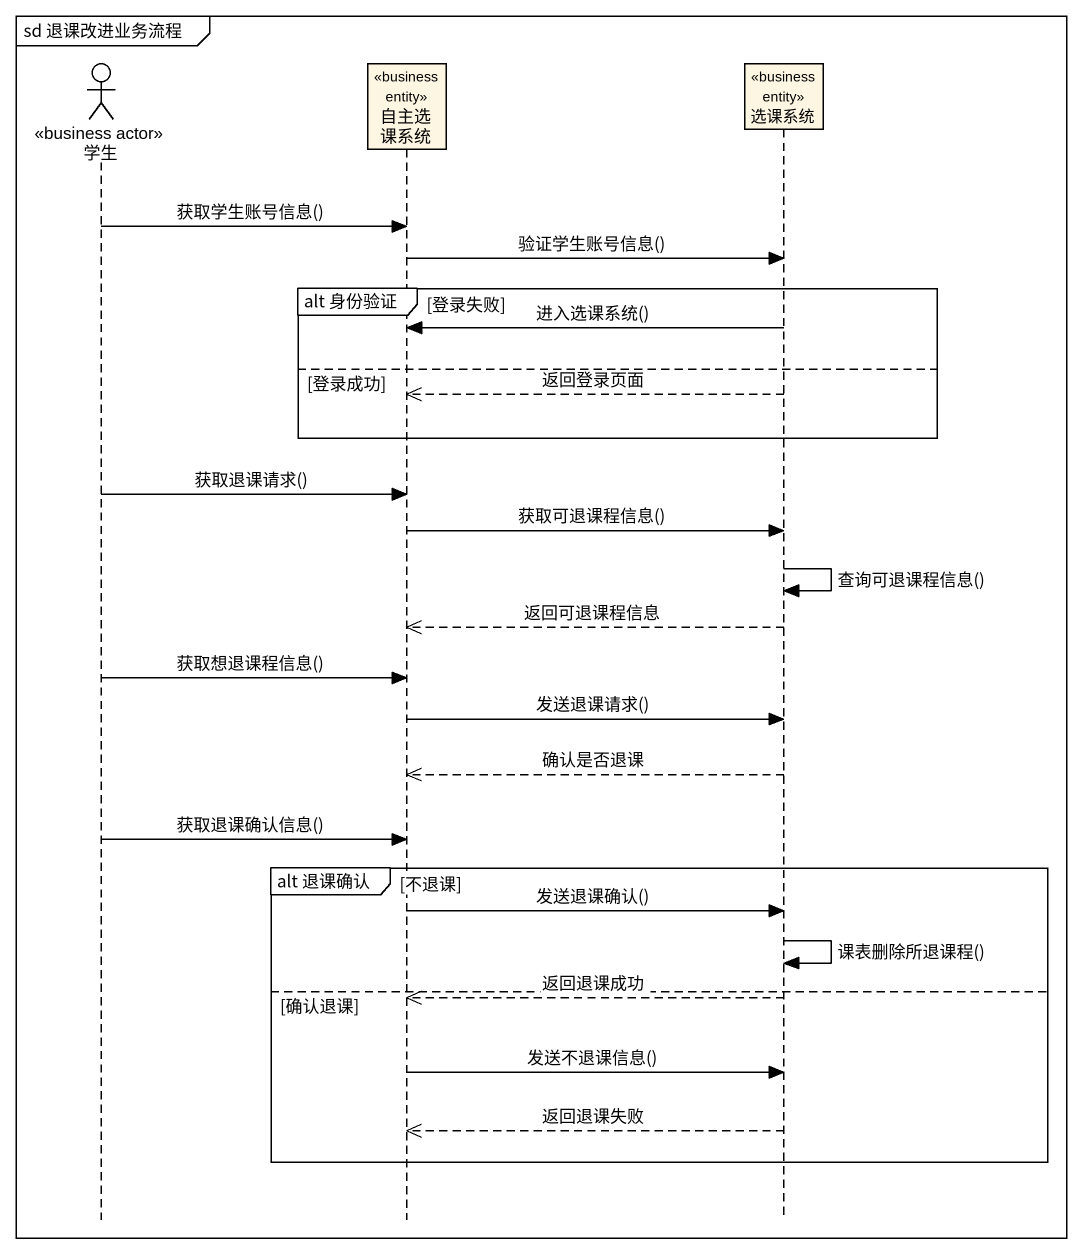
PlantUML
@startuml
mainframe sd 退课改进业务流程
hide footbox
actor 学生 <<business actor>>
participant 自主选课系统 <<business entity>>
participant 选课系统 <<business entity>>

学生 -> 自主选课系统 : 获取学生账号信息()
自主选课系统 -> 选课系统 : 验证学生账号信息()
group alt 身份验证 [登录失败]
  选课系统 -> 自主选课系统 : 进入选课系统()
else 登录成功
  选课系统 -->> 自主选课系统 : 返回登录页面
end
学生 -> 自主选课系统 : 获取退课请求()
自主选课系统 -> 选课系统 : 获取可退课程信息()
选课系统 -> 选课系统 : 查询可退课程信息()
选课系统 -->> 自主选课系统 : 返回可退课程信息
学生 -> 自主选课系统 : 获取想退课程信息()
自主选课系统 -> 选课系统 : 发送退课请求()
选课系统 -->> 自主选课系统 : 确认是否退课
学生 -> 自主选课系统 : 获取退课确认信息()
group alt 退课确认 [不退课]
  自主选课系统 -> 选课系统 : 发送退课确认()
  选课系统 -> 选课系统 : 课表删除所退课程()
else 确认退课
  选课系统 -->> 自主选课系统 : 返回退课成功
  自主选课系统 -> 选课系统 : 发送不退课信息()
  选课系统 -->> 自主选课系统 : 返回退课失败
end
@enduml
